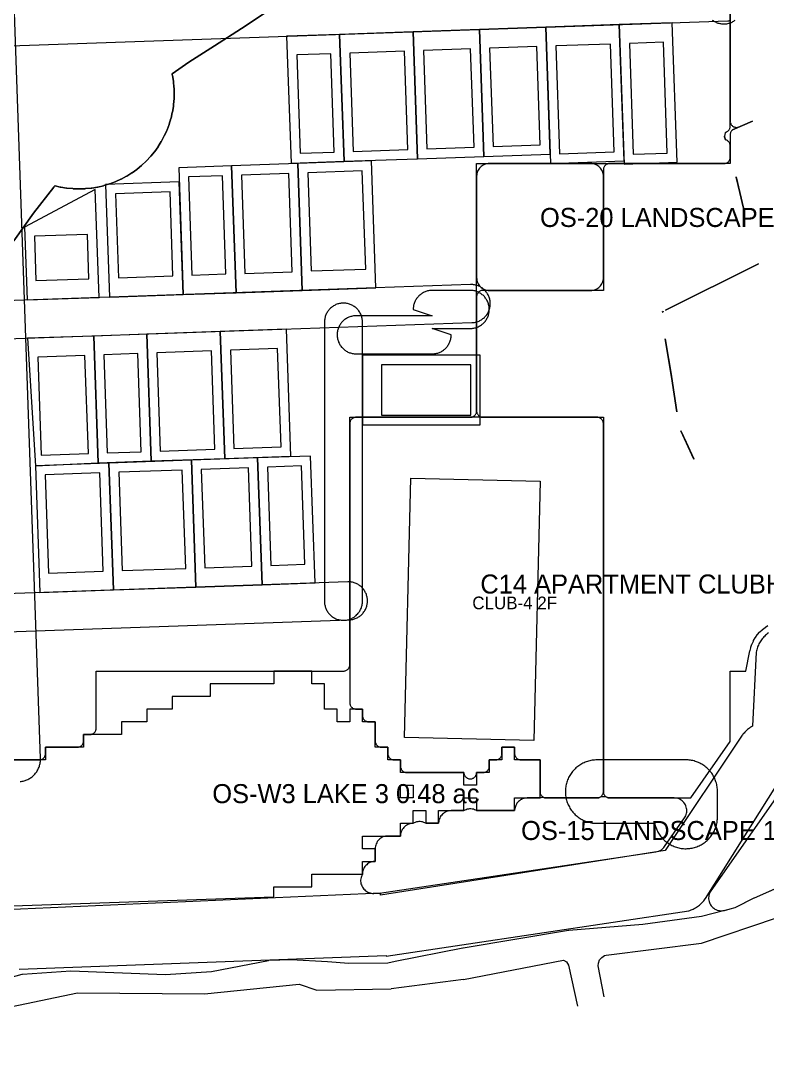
# Model space of a CAD drawing. Extents: x 32 to 940, y -21 to 684.
# Drawn here: x 528.1 to 645.9, y 10.7 to 172.5 of the extents above; entities that cross this region are included whole.
import ezdxf

# ---------------------------------------------------------------- set-up
doc = ezdxf.new("R2010")
doc.units = 0
for name, color, linetype, lineweight in [('BUILDING-CLUBHOUSE', 4, 'Continuous', 0), ('GREEN-IN-VILLAS', 3, 'Continuous', 0), ('GREEN-LANDSCAPE', 3, 'Continuous', 0), ('PLOT', 4, 'Continuous', 0), ('ROAD-EXISTING', 2, 'Continuous', 0), ('ROAD-PRIMARY', 1, 'Continuous', 0), ('ROAD-SECONDARY', 1, 'Continuous', 0), ('ROAD-TERTIARY', 7, 'Continuous', 0), ('SITE-BOUNDARY', 7, 'Continuous', 0), ('TEXT-PLOT', 7, 'Continuous', 0), ('TEXT-ZONE', 7, 'Continuous', 0), ('VILLA-HOUSE', 7, 'Continuous', 0), ('WATER', 5, 'Continuous', 0), ('ZONE-APARTMENTS', 1, 'Continuous', 0), ('ZONE-CLUBHOUSE', 4, 'Continuous', 0), ('ZONE-VILLAS', 2, 'Continuous', 0)]:
    doc.layers.add(name, color=color, linetype=linetype, lineweight=lineweight)

msp = doc.modelspace()

# ---------------------------------------------------------------- linework, layer by layer
at = {"layer": 'BUILDING-CLUBHOUSE'}
msp.add_lwpolyline([(609.05, 59.05), (588.61, 59.55), (589.6, 100.43), (610.04, 99.93)], close=True, dxfattribs=at)
at = {"layer": 'GREEN-IN-VILLAS'}
msp.add_lwpolyline([(527.03, 137.82), (530.11, 142.18), (530.13, 142.2), (533.3, 146.29), (533.31, 146.31), (533.46, 146.48), (533.47, 146.5), (533.5, 146.49), (534.34, 146.3), (534.41, 146.28), (535.31, 146.13), (535.37, 146.13), (536.29, 146.04), (536.35, 146.03), (537.27, 146), (537.33, 146), (538.25, 146.03), (538.31, 146.04), (539.23, 146.13), (539.29, 146.13), (540.19, 146.28), (540.26, 146.3), (541.15, 146.5), (541.21, 146.52), (542.09, 146.79), (542.15, 146.81), (543.01, 147.13), (543.07, 147.16), (543.9, 147.53), (543.96, 147.56), (544.77, 147.99), (544.83, 148.03), (545.61, 148.51), (545.66, 148.55), (546.4, 149.08), (546.46, 149.12), (547.16, 149.7), (547.21, 149.74), (547.88, 150.37), (547.93, 150.42), (548.56, 151.09), (548.6, 151.14), (549.18, 151.84), (549.22, 151.9), (549.75, 152.64), (549.79, 152.69), (550.27, 153.47), (550.31, 153.53), (550.74, 154.34), (550.77, 154.4), (551.14, 155.23), (551.17, 155.29), (551.49, 156.15), (551.51, 156.21), (551.78, 157.09), (551.8, 157.15), (552, 158.04), (552.02, 158.11), (552.17, 159.01), (552.17, 159.07), (552.26, 159.99), (552.27, 160.05), (552.3, 160.97), (552.3, 161.03), (552.27, 161.95), (552.26, 162.01), (552.17, 162.93), (552.17, 162.99), (552.02, 163.89), (552, 163.96), (551.97, 164.1), (551.97, 164.12), (551.99, 164.13), (554.59, 165.98), (554.61, 165.99), (558.66, 168.54), (558.67, 168.54), (562.93, 171.3), (562.94, 171.31), (567.28, 174.19)], dxfattribs=at)
at = {"layer": 'GREEN-LANDSCAPE'}
for points in [[(600, 132), (600.01, 131.8), (600.04, 131.61), (600.09, 131.42), (600.15, 131.23), (600.24, 131.06), (600.34, 130.89), (600.45, 130.73), (600.59, 130.59), (600.73, 130.45), (600.89, 130.34), (601.06, 130.24), (601.23, 130.15), (601.42, 130.09), (601.61, 130.04), (601.8, 130.01), (602, 130), (618, 130), (618.2, 130.01), (618.39, 130.04), (618.58, 130.09), (618.77, 130.15), (618.94, 130.24), (619.11, 130.34), (619.27, 130.45), (619.41, 130.59), (619.55, 130.73), (619.66, 130.89), (619.76, 131.06), (619.85, 131.23), (619.91, 131.42), (619.96, 131.61), (619.99, 131.8), (620, 132), (620, 148), (619.99, 148.2), (619.96, 148.39), (619.91, 148.58), (619.85, 148.77), (619.76, 148.94), (619.66, 149.11), (619.55, 149.27), (619.41, 149.41), (619.27, 149.55), (619.11, 149.66), (618.94, 149.76), (618.77, 149.85), (618.58, 149.91), (618.39, 149.96), (618.2, 149.99), (618, 150), (602, 150), (601.8, 149.99), (601.61, 149.96), (601.42, 149.91), (601.23, 149.85), (601.06, 149.76), (600.89, 149.66), (600.73, 149.55), (600.59, 149.41), (600.45, 149.27), (600.34, 149.11), (600.24, 148.94), (600.15, 148.77), (600.09, 148.58), (600.04, 148.39), (600.01, 148.2), (600, 148)], [(581.71, 36.87), (581.73, 36.68), (581.76, 36.48), (581.82, 36.3), (581.89, 36.12), (581.98, 35.94), (582.09, 35.78), (582.21, 35.63), (582.35, 35.49), (582.5, 35.37), (582.66, 35.26), (582.83, 35.16), (583.01, 35.08), (583.19, 35.03), (583.39, 34.99), (583.58, 34.96), (583.77, 34.96), (584.43, 34.98), (584.66, 35), (628.29, 41.5), (628.49, 41.54), (628.68, 41.6), (628.87, 41.68), (629.04, 41.78), (629.21, 41.89), (629.37, 42.03), (629.51, 42.17), (629.63, 42.33), (632.79, 46.85), (632.9, 47.02), (632.99, 47.2), (633.06, 47.38), (633.11, 47.58), (633.14, 47.77), (633.16, 47.97), (633.15, 48.17), (633.12, 48.36), (633.08, 48.56), (633.01, 48.74), (632.93, 48.92), (632.83, 49.09), (632.71, 49.26), (632.58, 49.4), (632.43, 49.54), (632.28, 49.66), (632.11, 49.76), (631.93, 49.84), (631.74, 49.91), (631.55, 49.96), (631.35, 49.99), (631.16, 50), (621.02, 50), (620.98, 50), (620.95, 50), (620.85, 50.01), (620.76, 50.03), (620.62, 50.07), (620.62, 50.07), (620.49, 50.11), (620.29, 50.15), (620.1, 50.17), (619.9, 50.17), (619.71, 50.15), (619.51, 50.11), (619.38, 50.07), (619.38, 50.07), (619.24, 50.03), (619.15, 50.01), (619.05, 50), (619.02, 50), (618.98, 50), (611.02, 50), (610.98, 50), (610.95, 50), (610.85, 50.01), (610.84, 50.01), (610.66, 50.04), (610.49, 50.05), (610.31, 50.05), (610.14, 50.03), (610.03, 50.01), (610, 50), (609.95, 50), (608, 50), (607.81, 49.99), (607.62, 49.96), (607.44, 49.92), (607.26, 49.86), (607.08, 49.78), (606.92, 49.68), (606.76, 49.57), (606.62, 49.45), (606.49, 49.31), (606.37, 49.16), (606.27, 49), (606.18, 48.83), (606.11, 48.66), (606.06, 48.47), (606.02, 48.29), (606, 48.1), (606, 48), (605.95, 48), (600.05, 48), (600, 48), (599.97, 48.02), (599.86, 48.08), (599.67, 48.15), (599.49, 48.21), (599.29, 48.25), (599.1, 48.27), (598.9, 48.27), (598.71, 48.25), (598.51, 48.21), (598.33, 48.15), (598.14, 48.08), (598.03, 48.02), (598, 48), (597.95, 48), (596, 48), (595.81, 47.99), (595.62, 47.96), (595.44, 47.92), (595.26, 47.86), (595.08, 47.78), (594.92, 47.68), (594.76, 47.57), (594.62, 47.45), (594.49, 47.31), (594.37, 47.16), (594.27, 47), (594.18, 46.83), (594.11, 46.66), (594.06, 46.47), (594.02, 46.29), (594, 46.1), (594, 46), (593.95, 46), (592.05, 46), (592, 46), (591.97, 46.02), (591.86, 46.08), (591.67, 46.15), (591.49, 46.21), (591.29, 46.25), (591.1, 46.27), (590.9, 46.27), (590.71, 46.25), (590.51, 46.21), (590.33, 46.15), (590.14, 46.08), (590.03, 46.02), (590, 46), (589.9, 46), (589.71, 45.98), (589.51, 45.94), (589.33, 45.88), (589.14, 45.81), (588.97, 45.72), (588.81, 45.61), (588.66, 45.48), (588.52, 45.34), (588.39, 45.19), (588.28, 45.03), (588.19, 44.86), (588.12, 44.67), (588.06, 44.49), (588.02, 44.29), (588, 44.1), (588, 44), (587.95, 44), (586, 44), (585.8, 43.99), (585.61, 43.96), (585.42, 43.91), (585.23, 43.85), (585.06, 43.76), (584.89, 43.66), (584.73, 43.55), (584.59, 43.41), (584.45, 43.27), (584.34, 43.11), (584.24, 42.94), (584.15, 42.77), (584.09, 42.58), (584.04, 42.39), (584.01, 42.2), (584, 42), (584, 40.05), (584, 40), (583.9, 40), (583.71, 39.98), (583.51, 39.94), (583.33, 39.88), (583.14, 39.81), (582.97, 39.72), (582.81, 39.61), (582.66, 39.48), (582.52, 39.34), (582.39, 39.19), (582.28, 39.03), (582.19, 38.86), (582.12, 38.67), (582.06, 38.49), (582.02, 38.29), (582, 38.1), (582, 38), (581.99, 37.99), (581.9, 37.82), (581.82, 37.64), (581.77, 37.45), (581.73, 37.26), (581.71, 37.06)]]:
    msp.add_lwpolyline(points, close=True, dxfattribs=at)
msp.add_lwpolyline([(650.08, 54.11), (636.96, 35.37), (636.86, 35.2), (636.77, 35.03), (636.7, 34.85), (636.65, 34.66), (636.61, 34.47), (636.6, 34.28), (636.6, 34.08), (636.63, 33.89), (636.67, 33.7), (636.73, 33.51), (636.81, 33.34), (636.9, 33.17), (637.01, 33.01), (637.14, 32.86), (637.28, 32.72), (637.43, 32.6), (637.59, 32.49), (637.76, 32.4), (637.94, 32.33), (638.13, 32.28), (638.32, 32.24), (638.51, 32.22), (638.71, 32.22), (638.9, 32.24), (639.09, 32.28), (640.56, 32.66), (640.77, 32.72), (640.98, 32.81), (643.77, 34.25), (643.78, 34.25), (643.79, 34.26), (643.79, 34.26), (643.8, 34.26), (643.81, 34.27), (643.82, 34.27), (656.98, 40.08)], dxfattribs=at)
at = {"layer": 'PLOT'}
for points in [[(622.5, 171.89), (610.9, 171.48), (611.65, 149.99), (623.25, 150.4)], [(630.86, 172.18), (622.5, 171.89), (623.27, 149.9), (631.63, 150.19)], [(578.4, 170.35), (570.04, 170.05), (570.74, 150.07), (579.1, 150.36)], [(590.01, 170.75), (578.4, 170.35), (579.1, 150.36), (590.7, 150.76)], [(600.45, 171.12), (590.01, 170.75), (590.7, 150.76), (601.15, 151.13)], [(610.9, 171.48), (600.45, 171.12), (601.15, 151.13), (611.59, 151.49)], [(553.71, 129.35), (562.06, 129.64), (561.36, 149.63), (553.01, 149.34)], [(562.06, 129.64), (572.51, 130), (571.81, 149.99), (561.36, 149.63)], [(572.51, 130), (584.11, 130.41), (583.42, 150.4), (571.81, 149.99)], [(529.1, 128.49), (540.45, 128.89), (539.86, 145.88), (528.69, 139.98)], [(542.1, 128.94), (553.71, 129.35), (553.09, 147.09), (541.48, 146.68)], [(547.97, 123.1), (539.61, 122.81), (540.31, 102.82), (548.66, 103.12)], [(559.57, 123.51), (547.97, 123.1), (548.66, 103.12), (560.27, 103.52)], [(570.02, 123.87), (559.57, 123.51), (560.27, 103.52), (570.72, 103.89)], [(529.16, 122.45), (530.41, 102.37), (540.31, 102.82), (539.61, 122.81)], [(582.02, 119.77), (582.02, 108.82), (600.57, 108.82), (600.57, 119.77)], [(566.16, 83.6), (574.51, 83.9), (573.81, 103.88), (565.46, 103.59)], [(531.11, 82.38), (542.71, 82.79), (542.01, 102.77), (530.41, 102.37)], [(542.71, 82.79), (555.71, 83.24), (555.01, 103.23), (542.01, 102.77)], [(555.71, 83.24), (566.16, 83.6), (565.46, 103.59), (555.01, 103.23)]]:
    msp.add_lwpolyline(points, close=True, dxfattribs=at)
at = {"layer": 'ROAD-EXISTING'}
for points in [[(635.45, 27.11), (647.28, 31.08)], [(620.45, 25.23), (635.45, 27.11)], [(597.94, 21.37), (613.71, 24.42)], [(613.71, 24.42), (614.2, 24.15)], [(619.21, 23.98), (619.4, 24.47)], [(619.4, 24.47), (619.73, 24.87)], [(619.73, 24.87), (620.17, 25.17)], [(620.17, 25.17), (620.45, 25.23)], [(614.2, 24.15), (614.52, 23.66)], [(614.52, 23.66), (615.92, 17.2)], [(619.2, 23.53), (619.21, 23.98)], [(620.1, 18.64), (619.2, 23.53)], [(597.94, 21.37), (586.51, 19.89)], [(557.09, 19.1), (572.03, 20.65)], [(572.03, 20.65), (574.82, 19.7)], [(574.82, 19.7), (586.51, 19.89)], [(525.48, 16.84), (537.04, 19.26)], [(537.04, 19.26), (557.09, 19.1)]]:
    msp.add_lwpolyline(points, dxfattribs=at)
at = {"layer": 'ROAD-PRIMARY'}
for points in [[(646.02, 76.01), (645.87, 75.9), (645.72, 75.77), (645.58, 75.64), (645.44, 75.51), (645.31, 75.37), (645.18, 75.23), (645.06, 75.08), (644.94, 74.92), (644.83, 74.77), (644.73, 74.6), (644.63, 74.44), (644.54, 74.27), (644.46, 74.09), (644.38, 73.92), (644.31, 73.74), (644.25, 73.56), (644.19, 73.37), (644.14, 73.19), (644.1, 73), (644.1, 72.98), (643.5, 61.33), (643.34, 61.23), (643.18, 61.13), (643.02, 61.01), (642.87, 60.9), (642.72, 60.77), (642.58, 60.65), (642.44, 60.51), (642.31, 60.37), (642.18, 60.23), (642.06, 60.08), (641.94, 59.92), (641.9, 59.87), (629.75, 41.71), (584.84, 34.7), (584.83, 35), (525.67, 32.38)], [(527.83, 23.03), (585.72, 25.19), (585.74, 25.05), (633.45, 32.22), (633.63, 32.27), (633.82, 32.34), (633.99, 32.41), (634.17, 32.49), (634.34, 32.58), (634.51, 32.67), (634.67, 32.77), (634.83, 32.88), (634.99, 32.99), (635.14, 33.11), (635.29, 33.23), (635.43, 33.36), (635.57, 33.5), (635.7, 33.64), (635.83, 33.78), (635.95, 33.93), (636.06, 34.09), (636.1, 34.13), (647.45, 52.22)]]:
    msp.add_lwpolyline(points, dxfattribs=at)
msp.add_lwpolyline([(633.22, 42.01), (633.42, 42.02), (633.61, 42.04), (633.8, 42.06), (633.99, 42.1), (634.17, 42.14), (634.36, 42.19), (634.54, 42.24), (634.73, 42.31), (634.91, 42.38), (635.08, 42.45), (635.25, 42.54), (635.42, 42.63), (635.59, 42.72), (635.75, 42.83), (635.91, 42.94), (636.07, 43.05), (636.22, 43.17), (636.36, 43.3), (636.5, 43.43), (636.64, 43.57), (636.76, 43.71), (636.89, 43.86), (637.01, 44.01), (637.12, 44.16), (637.23, 44.33), (637.33, 44.49), (637.42, 44.66), (637.5, 44.83), (637.59, 45.01), (637.66, 45.18), (637.72, 45.36), (637.78, 45.55), (637.84, 45.73), (637.88, 45.92), (637.92, 46.11), (637.95, 46.3), (637.97, 46.49), (637.99, 46.68), (638, 46.87), (638, 47), (638, 51), (638, 51.19), (637.99, 51.38), (637.97, 51.58), (637.94, 51.77), (637.91, 51.96), (637.87, 52.14), (637.82, 52.33), (637.76, 52.52), (637.7, 52.7), (637.63, 52.88), (637.56, 53.05), (637.48, 53.23), (637.39, 53.4), (637.29, 53.56), (637.19, 53.73), (637.08, 53.89), (636.97, 54.04), (636.85, 54.19), (636.72, 54.34), (636.59, 54.48), (636.46, 54.61), (636.31, 54.74), (636.17, 54.87), (636.02, 54.99), (635.86, 55.1), (635.7, 55.21), (635.54, 55.31), (635.37, 55.4), (635.2, 55.49), (635.02, 55.57), (634.85, 55.65), (634.67, 55.71), (634.48, 55.77), (634.3, 55.83), (634.11, 55.88), (633.92, 55.91), (633.74, 55.95), (633.54, 55.97), (633.35, 55.99), (633.16, 56), (633, 56), (619, 56), (618.81, 56), (618.62, 55.98), (618.42, 55.97), (618.23, 55.94), (618.04, 55.91), (617.86, 55.87), (617.67, 55.82), (617.49, 55.77), (617.3, 55.7), (617.12, 55.63), (616.95, 55.56), (616.77, 55.48), (616.6, 55.39), (616.44, 55.29), (616.27, 55.19), (616.11, 55.08), (615.96, 54.97), (615.81, 54.85), (615.66, 54.72), (615.52, 54.59), (615.39, 54.45), (615.26, 54.31), (615.13, 54.17), (615.01, 54.02), (614.9, 53.86), (614.79, 53.7), (614.69, 53.54), (614.6, 53.37), (614.51, 53.2), (614.43, 53.02), (614.35, 52.85), (614.29, 52.67), (614.23, 52.48), (614.17, 52.3), (614.12, 52.11), (614.09, 51.92), (614.05, 51.73), (614.03, 51.54), (614.01, 51.35), (614, 51.16), (614, 50.97), (614, 50.78), (614.02, 50.58), (614.04, 50.39), (614.06, 50.2), (614.1, 50.01), (614.14, 49.83), (614.19, 49.64), (614.25, 49.45), (614.31, 49.27), (614.38, 49.09), (614.45, 48.92), (614.54, 48.74), (614.63, 48.58), (614.72, 48.41), (614.83, 48.25), (614.94, 48.09), (615.05, 47.93), (615.17, 47.78), (615.3, 47.64), (615.43, 47.5), (615.57, 47.36), (615.71, 47.23), (615.86, 47.11), (616.01, 46.99), (616.16, 46.88), (616.33, 46.77), (616.49, 46.67), (616.66, 46.58), (616.83, 46.49), (617, 46.41), (617.18, 46.34), (617.36, 46.28), (617.55, 46.22), (617.73, 46.16), (617.92, 46.12), (618.11, 46.08), (618.3, 46.05), (618.49, 46.03), (618.68, 46.01), (618.87, 46), (619, 46), (628.1, 46), (628.13, 45.86), (628.18, 45.67), (628.24, 45.48), (628.3, 45.3), (628.37, 45.12), (628.44, 44.95), (628.52, 44.77), (628.61, 44.6), (628.71, 44.44), (628.81, 44.27), (628.92, 44.11), (629.03, 43.96), (629.15, 43.81), (629.28, 43.66), (629.41, 43.52), (629.54, 43.39), (629.69, 43.26), (629.83, 43.13), (629.98, 43.01), (630.14, 42.9), (630.3, 42.79), (630.46, 42.69), (630.63, 42.6), (630.8, 42.51), (630.98, 42.43), (631.15, 42.35), (631.33, 42.29), (631.52, 42.23), (631.7, 42.17), (631.89, 42.12), (632.08, 42.09), (632.26, 42.05), (632.46, 42.03), (632.65, 42.01), (632.84, 42), (633.03, 42)], close=True, dxfattribs=at)
at = {"layer": 'ROAD-SECONDARY'}
msp.add_lwpolyline([(528, 52.59), (528.16, 52.6), (528.32, 52.63), (528.47, 52.66), (528.62, 52.7), (528.77, 52.74), (528.92, 52.79), (529.07, 52.85), (529.21, 52.92), (529.35, 52.99), (529.49, 53.06), (529.62, 53.15), (529.75, 53.24), (529.88, 53.33), (530, 53.43), (530.12, 53.54), (530.23, 53.65), (530.34, 53.76), (530.44, 53.88), (530.53, 54.01), (530.62, 54.14), (530.71, 54.27), (530.79, 54.41), (530.86, 54.55), (530.92, 54.69), (530.98, 54.84), (531.03, 54.99), (531.08, 55.14), (531.12, 55.29), (531.15, 55.45), (531.18, 55.6), (531.19, 55.76), (531.21, 55.91), (531.21, 56.07), (531.21, 56.2), (525.2, 228.09)], dxfattribs=at)
at = {"layer": 'ROAD-TERTIARY'}
for points in [[(414.76, 164.65), (639.63, 172.5), (639.77, 172.51), (639.91, 172.53), (640.06, 172.55)], [(637.17, 172.62), (637.29, 172.54), (637.41, 172.46), (637.53, 172.38), (637.66, 172.32), (637.79, 172.25), (637.92, 172.2), (638.06, 172.15), (638.2, 172.11), (638.34, 172.07), (638.48, 172.05), (638.62, 172.02), (638.77, 172.01), (638.91, 172), (639.05, 172), (639.2, 172.01), (639.34, 172.02), (639.49, 172.04), (639.63, 172.07), (639.77, 172.1), (639.91, 172.14), (640.04, 172.19), (640.18, 172.24), (640.31, 172.3), (640.44, 172.37), (640.56, 172.44), (640.68, 172.52), (640.8, 172.6)], [(380.4, 117.27), (599.26, 124.92), (599.41, 124.92), (599.55, 124.94), (599.69, 124.96), (599.84, 124.99), (599.98, 125.03), (600.11, 125.07), (600.25, 125.12), (600.38, 125.17), (600.51, 125.24), (600.64, 125.31), (600.76, 125.38), (600.88, 125.46), (601, 125.55), (601.11, 125.64), (601.22, 125.73), (601.32, 125.83), (601.42, 125.94), (601.51, 126.05), (601.6, 126.17), (601.68, 126.29), (601.75, 126.41), (601.83, 126.54), (601.89, 126.67), (601.95, 126.8), (602, 126.94), (602.04, 127.07), (602.08, 127.21), (602.11, 127.35), (602.13, 127.5), (602.15, 127.64), (602.16, 127.78), (602.16, 127.93), (602.15, 128.07), (602.14, 128.22), (602.13, 128.36), (602.1, 128.5), (602.07, 128.64), (602.03, 128.78), (601.99, 128.92), (601.93, 129.06), (601.88, 129.19), (601.81, 129.32), (601.74, 129.44), (601.66, 129.56), (601.58, 129.68), (601.49, 129.8), (601.4, 129.91), (601.3, 130.01), (601.2, 130.11), (601.09, 130.21), (600.98, 130.3), (600.86, 130.38), (600.74, 130.46), (600.62, 130.54), (600.49, 130.6), (600.36, 130.66), (600.22, 130.72), (600.09, 130.77), (599.95, 130.81), (599.81, 130.84), (599.66, 130.87), (599.52, 130.89), (599.38, 130.91), (599.23, 130.91), (599.09, 130.91), (599.05, 130.91), (380.19, 123.27)], [(361.02, 70.42), (579.89, 78.06), (580.03, 78.07), (580.17, 78.08), (580.32, 78.11), (580.46, 78.14), (580.6, 78.17), (580.74, 78.22), (580.87, 78.26), (581.01, 78.32), (581.14, 78.38), (581.26, 78.45), (581.39, 78.53), (581.51, 78.61), (581.62, 78.69), (581.74, 78.78), (581.84, 78.88), (581.95, 78.98), (582.04, 79.09), (582.13, 79.2), (582.22, 79.31), (582.3, 79.43), (582.38, 79.56), (582.45, 79.68), (582.51, 79.81), (582.57, 79.94), (582.62, 80.08), (582.66, 80.22), (582.7, 80.36), (582.73, 80.5), (582.75, 80.64), (582.77, 80.78), (582.78, 80.93), (582.78, 81.07), (582.78, 81.22), (582.77, 81.36), (582.75, 81.5), (582.72, 81.65), (582.69, 81.79), (582.65, 81.93), (582.61, 82.06), (582.56, 82.2), (582.5, 82.33), (582.43, 82.46), (582.36, 82.59), (582.29, 82.71), (582.21, 82.83), (582.12, 82.94), (582.02, 83.05), (581.92, 83.16), (581.82, 83.26), (581.71, 83.36), (581.6, 83.44), (581.48, 83.53), (581.36, 83.61), (581.24, 83.68), (581.11, 83.75), (580.98, 83.81), (580.85, 83.86), (580.71, 83.91), (580.57, 83.95), (580.43, 83.99), (580.29, 84.02), (580.14, 84.04), (580, 84.05), (579.86, 84.06), (579.71, 84.06), (579.68, 84.06), (360.81, 76.41)]]:
    msp.add_lwpolyline(points, dxfattribs=at)
for points in [[(593.14, 120), (593.29, 120.01), (593.43, 120.03), (593.57, 120.06), (593.72, 120.09), (593.86, 120.12), (593.99, 120.17), (594.13, 120.22), (594.26, 120.28), (594.39, 120.34), (594.52, 120.41), (594.64, 120.49), (594.76, 120.57), (594.87, 120.66), (594.98, 120.75), (595.09, 120.85), (595.19, 120.95), (595.29, 121.06), (595.38, 121.17), (595.46, 121.29), (595.54, 121.41), (595.62, 121.53), (595.68, 121.66), (595.75, 121.79), (595.8, 121.92), (595.85, 122.06), (595.89, 122.2), (595.93, 122.34), (595.95, 122.48), (595.98, 122.62), (595.99, 122.77), (596, 122.91), (596, 123), (593, 124), (599, 124), (599.14, 124), (599.29, 124.01), (599.43, 124.03), (599.57, 124.06), (599.72, 124.09), (599.86, 124.12), (599.99, 124.17), (600.13, 124.22), (600.26, 124.28), (600.39, 124.34), (600.52, 124.41), (600.64, 124.49), (600.76, 124.57), (600.87, 124.66), (600.98, 124.75), (601.09, 124.85), (601.19, 124.95), (601.29, 125.06), (601.38, 125.17), (601.46, 125.29), (601.54, 125.41), (601.62, 125.53), (601.68, 125.66), (601.75, 125.79), (601.8, 125.92), (601.85, 126.06), (601.89, 126.2), (601.93, 126.34), (601.95, 126.48), (601.98, 126.62), (601.99, 126.77), (602, 126.91), (602, 127.05), (601.99, 127.2), (601.98, 127.34), (601.96, 127.49), (601.93, 127.63), (601.9, 127.77), (601.86, 127.91), (601.81, 128.04), (601.76, 128.18), (601.7, 128.31), (601.63, 128.44), (601.56, 128.56), (601.48, 128.68), (601.4, 128.8), (601.31, 128.91), (601.22, 129.02), (601.12, 129.13), (601.01, 129.23), (600.9, 129.32), (600.79, 129.41), (600.67, 129.49), (600.55, 129.57), (600.42, 129.64), (600.29, 129.71), (600.16, 129.77), (600.03, 129.82), (599.89, 129.87), (599.75, 129.91), (599.61, 129.94), (599.47, 129.96), (599.32, 129.98), (599.18, 130), (599.04, 130), (593, 130), (592.86, 130), (592.71, 129.99), (592.57, 129.97), (592.43, 129.94), (592.28, 129.91), (592.14, 129.88), (592.01, 129.83), (591.87, 129.78), (591.74, 129.72), (591.61, 129.66), (591.48, 129.59), (591.36, 129.51), (591.24, 129.43), (591.13, 129.34), (591.02, 129.25), (590.91, 129.15), (590.81, 129.05), (590.71, 128.94), (590.62, 128.83), (590.54, 128.71), (590.46, 128.59), (590.38, 128.47), (590.32, 128.34), (590.25, 128.21), (590.2, 128.08), (590.15, 127.94), (590.11, 127.8), (590.07, 127.66), (590.05, 127.52), (590.02, 127.38), (590.01, 127.23), (590, 127.09), (590, 127), (593, 126), (581, 126), (580.86, 126), (580.71, 125.99), (580.57, 125.97), (580.43, 125.94), (580.28, 125.91), (580.14, 125.88), (580.01, 125.83), (579.87, 125.78), (579.74, 125.72), (579.61, 125.66), (579.48, 125.59), (579.36, 125.51), (579.24, 125.43), (579.13, 125.34), (579.02, 125.25), (578.91, 125.15), (578.81, 125.05), (578.71, 124.94), (578.62, 124.83), (578.54, 124.71), (578.46, 124.59), (578.38, 124.47), (578.32, 124.34), (578.25, 124.21), (578.2, 124.08), (578.15, 123.94), (578.11, 123.8), (578.07, 123.66), (578.05, 123.52), (578.02, 123.38), (578.01, 123.23), (578, 123.09), (578, 122.95), (578.01, 122.8), (578.02, 122.66), (578.04, 122.51), (578.07, 122.37), (578.1, 122.23), (578.14, 122.09), (578.19, 121.96), (578.24, 121.82), (578.3, 121.69), (578.37, 121.56), (578.44, 121.44), (578.52, 121.32), (578.6, 121.2), (578.69, 121.08), (578.78, 120.98), (578.88, 120.87), (578.99, 120.77), (579.1, 120.68), (579.21, 120.59), (579.33, 120.51), (579.45, 120.43), (579.58, 120.36), (579.71, 120.29), (579.84, 120.23), (579.97, 120.18), (580.11, 120.14), (580.25, 120.09), (580.39, 120.06), (580.53, 120.04), (580.68, 120.02), (580.82, 120), (580.96, 120), (593, 120)], [(579.2, 78.01), (579.34, 78.02), (579.49, 78.04), (579.63, 78.07), (579.77, 78.1), (579.91, 78.14), (580.04, 78.19), (580.18, 78.24), (580.31, 78.3), (580.44, 78.37), (580.56, 78.44), (580.68, 78.52), (580.8, 78.6), (580.91, 78.69), (581.02, 78.78), (581.13, 78.89), (581.23, 78.99), (581.32, 79.1), (581.41, 79.21), (581.49, 79.33), (581.57, 79.45), (581.64, 79.58), (581.71, 79.71), (581.77, 79.84), (581.82, 79.97), (581.87, 80.11), (581.9, 80.25), (581.94, 80.39), (581.96, 80.53), (581.98, 80.68), (582, 80.82), (582, 80.96), (582, 125), (582, 125.14), (581.99, 125.29), (581.97, 125.43), (581.95, 125.57), (581.91, 125.72), (581.88, 125.86), (581.83, 125.99), (581.78, 126.13), (581.72, 126.26), (581.66, 126.39), (581.59, 126.52), (581.51, 126.64), (581.43, 126.76), (581.34, 126.87), (581.25, 126.98), (581.15, 127.09), (581.05, 127.19), (580.94, 127.29), (580.83, 127.38), (580.71, 127.46), (580.59, 127.54), (580.47, 127.62), (580.34, 127.68), (580.21, 127.75), (580.08, 127.8), (579.94, 127.85), (579.8, 127.89), (579.66, 127.93), (579.52, 127.95), (579.38, 127.98), (579.23, 127.99), (579.09, 128), (578.95, 128), (578.8, 127.99), (578.66, 127.98), (578.51, 127.96), (578.37, 127.93), (578.23, 127.9), (578.09, 127.86), (577.96, 127.81), (577.82, 127.76), (577.69, 127.7), (577.56, 127.63), (577.44, 127.56), (577.32, 127.48), (577.2, 127.4), (577.09, 127.31), (576.98, 127.22), (576.87, 127.11), (576.77, 127.01), (576.68, 126.9), (576.59, 126.79), (576.51, 126.67), (576.43, 126.55), (576.36, 126.42), (576.29, 126.29), (576.23, 126.16), (576.18, 126.03), (576.13, 125.89), (576.1, 125.75), (576.06, 125.61), (576.04, 125.47), (576.02, 125.32), (576, 125.18), (576, 125.04), (576, 81), (576, 80.86), (576.01, 80.71), (576.03, 80.57), (576.05, 80.43), (576.09, 80.28), (576.12, 80.14), (576.17, 80.01), (576.22, 79.87), (576.28, 79.74), (576.34, 79.61), (576.41, 79.48), (576.49, 79.36), (576.57, 79.24), (576.66, 79.13), (576.75, 79.02), (576.85, 78.91), (576.95, 78.81), (577.06, 78.71), (577.17, 78.62), (577.29, 78.54), (577.41, 78.46), (577.53, 78.38), (577.66, 78.32), (577.79, 78.25), (577.92, 78.2), (578.06, 78.15), (578.2, 78.11), (578.34, 78.07), (578.48, 78.05), (578.62, 78.02), (578.77, 78.01), (578.91, 78), (579.05, 78)]]:
    msp.add_lwpolyline(points, close=True, dxfattribs=at)
at = {"layer": 'SITE-BOUNDARY'}
for points in [[(640.35, 155.32), (643.53, 156.7), (643.53, 156.7), (640.35, 155.32)], [(639.08, 154.3), (639.09, 154.26), (639.09, 154.26)], [(639.09, 154.23), (639.27, 153.73), (639.09, 154.23)], [(639.24, 154.89), (639.24, 154.89), (639.48, 155.01), (639.48, 155.01)], [(640.92, 147.88), (640.92, 147.88), (642.1, 142.97), (642.1, 142.97)], [(629.77, 126.89), (629.77, 126.89), (644.48, 134.19), (644.48, 134.19)], [(629.27, 126.58), (629.44, 126.71), (629.44, 126.71)], [(629.74, 122.38), (630.75, 116.45), (630.75, 116.45)], [(630.75, 116.42), (630.75, 116.42), (631.58, 110.84), (631.58, 110.84)], [(632.2, 107.88), (634.26, 103.41), (634.26, 103.41), (632.2, 107.88)]]:
    msp.add_lwpolyline(points, close=True, dxfattribs=at)
msp.add_lwpolyline([(486.63, 10.67), (528.34, 22.21), (528.35, 22.21), (528.35, 22.21), (528.36, 22.21), (535.99, 22.77), (535.99, 22.77), (536.01, 22.77), (550.91, 22.19), (558.2, 22.64), (567.18, 24.4), (567.2, 24.41), (567.2, 24.41), (567.2, 24.41), (567.21, 24.41), (570.72, 24.51), (570.74, 24.51), (570.75, 24.51), (576.46, 24.21), (576.48, 24.21), (576.49, 24.21), (579.84, 23.93), (586, 24.03), (587.14, 24.26), (597.83, 26.39), (597.84, 26.39), (597.86, 26.39), (614.52, 29.16), (614.53, 29.16), (614.55, 29.16), (626.24, 30.11), (635.45, 31.36), (640.77, 32.71), (643.78, 34.25), (643.79, 34.26), (643.81, 34.27), (657.42, 40.27)], dxfattribs=at)
at = {"layer": 'VILLA-HOUSE'}
for points in [[(609.5, 168.43), (602.06, 168.17), (602.6, 152.68), (610.04, 152.94)], [(621.11, 168.83), (612.5, 168.53), (613.09, 151.54), (621.7, 151.85)], [(629.46, 169.13), (624.11, 168.94), (624.72, 151.45), (630.08, 151.64)], [(577.01, 167.29), (571.65, 167.11), (572.19, 151.62), (577.55, 151.8)], [(588.61, 167.7), (580, 167.4), (580.55, 151.91), (589.15, 152.21)], [(599.06, 168.06), (591.61, 167.8), (592.15, 152.31), (599.6, 152.57)], [(555.1, 132.4), (560.46, 132.59), (559.92, 148.08), (554.56, 147.89)], [(563.46, 132.69), (570.9, 132.95), (570.36, 148.44), (562.92, 148.18)], [(573.9, 133.06), (582.51, 133.36), (581.97, 148.85), (573.36, 148.55)], [(543.5, 131.99), (552.1, 132.29), (551.64, 145.54), (543.03, 145.24)], [(530.49, 131.54), (538.85, 131.83), (538.6, 138.83), (530.25, 138.54)], [(546.57, 120.05), (541.21, 119.87), (541.75, 104.38), (547.11, 104.56)], [(558.18, 120.46), (549.57, 120.16), (550.11, 104.67), (558.72, 104.97)], [(568.62, 120.82), (561.18, 120.56), (561.72, 105.07), (569.16, 105.33)], [(538.22, 119.76), (530.77, 119.5), (531.31, 104.01), (538.76, 104.27)], [(585.02, 118.27), (585.02, 110.32), (599.07, 110.32), (599.07, 118.27)], [(557.11, 86.29), (564.55, 86.55), (564.01, 102.04), (556.56, 101.78)], [(567.55, 86.66), (572.91, 86.84), (572.37, 102.33), (567.01, 102.15)], [(532.5, 85.43), (541.11, 85.73), (540.57, 101.22), (531.96, 100.92)], [(544.11, 85.84), (554.11, 86.19), (553.57, 101.68), (543.57, 101.33)]]:
    msp.add_lwpolyline(points, close=True, dxfattribs=at)
at = {"layer": 'WATER'}
msp.add_lwpolyline([(526.83, 33), (568, 34.42), (568, 36), (574, 36), (574, 38), (582, 38), (582, 40), (584, 40), (584, 42), (582, 42), (582, 44), (588, 44), (588, 46), (590, 46), (590, 48), (592, 48), (592, 46), (594, 46), (594, 48), (598, 48), (598, 50), (600, 50), (600, 48), (606, 48), (606, 50), (610, 50), (610, 55.98), (610, 56), (609.98, 56), (606, 56), (606, 57.98), (606, 58), (605.98, 58), (604.02, 58), (604, 58), (604, 57.98), (604, 56), (602.02, 56), (602, 56), (602, 55.98), (602, 54), (600.02, 54), (600, 54), (600, 53.98), (600, 52), (598, 52), (598, 53.98), (598, 54), (597.98, 54), (588, 54), (588, 55.98), (588, 56), (587.98, 56), (586, 56), (586, 57.98), (586, 58), (585.98, 58), (584, 58), (584, 61.98), (584, 62), (583.98, 62), (582, 62), (582, 63.98), (582, 64), (581.98, 64), (580, 64), (580, 62), (578, 62), (578, 64), (576, 64), (576, 68), (574, 68), (574, 70), (568, 70), (568, 68), (558, 68), (558, 66), (552, 66), (552, 64), (548, 64), (548, 62), (544, 62), (544, 60), (538.02, 60), (538, 60), (538, 59.98), (538, 58), (532.02, 58), (532, 58), (532, 57.98), (532, 56), (524.02, 56)], dxfattribs=at)
msp.add_lwpolyline([(588, 50), (588, 52), (590, 52), (590, 50)], close=True, dxfattribs=at)
at = {"layer": 'ZONE-APARTMENTS'}
msp.add_lwpolyline([(640, 189), (640, 156.69), (640, 156.59), (640.02, 156.49), (640.04, 156.4), (640.08, 156.3), (640.12, 156.21), (640.17, 156.13), (640.23, 156.05), (640.3, 155.98), (640.37, 155.91), (640.45, 155.85), (640.54, 155.8), (640.63, 155.76), (640.72, 155.73), (640.82, 155.71), (640.92, 155.69), (641.01, 155.69), (641.11, 155.7), (641.21, 155.71), (641.31, 155.74), (641.4, 155.77), (643.51, 156.69), (643.53, 156.7), (643.53, 156.7), (643.51, 156.69), (641.56, 155.84), (640.6, 155.43), (640.51, 155.38), (640.43, 155.33), (640.36, 155.27), (640.28, 155.21), (640.22, 155.13), (640.16, 155.06), (640.11, 154.97), (640.07, 154.89), (640.04, 154.79), (640.02, 154.7), (640, 154.6), (640, 154.51), (640, 150.02), (640, 150), (639.98, 150), (621, 150), (620.9, 150), (620.8, 149.98), (620.71, 149.96), (620.62, 149.92), (620.53, 149.88), (620.44, 149.83), (620.37, 149.77), (620.29, 149.71), (620.23, 149.63), (620.17, 149.56), (620.12, 149.47), (620.08, 149.38), (620.04, 149.29), (620.02, 149.2), (620, 149.1), (620, 149), (620, 130.02), (620, 130), (619.98, 130), (601, 130), (600.9, 130), (600.8, 129.98), (600.71, 129.96), (600.62, 129.92), (600.53, 129.88), (600.44, 129.83), (600.37, 129.77), (600.29, 129.71), (600.23, 129.63), (600.17, 129.56), (600.12, 129.47), (600.08, 129.38), (600.04, 129.29), (600.02, 129.2), (600, 129.1), (600, 129), (600, 111), (600, 110.9), (600.02, 110.8), (600.04, 110.71), (600.08, 110.62), (600.12, 110.53), (600.17, 110.44), (600.23, 110.37), (600.29, 110.29), (600.37, 110.23), (600.44, 110.17), (600.53, 110.12), (600.62, 110.08), (600.71, 110.04), (600.8, 110.02), (600.9, 110), (601, 110), (619.98, 110), (620, 110), (620, 109.98), (620, 51), (620, 50.9), (620.02, 50.8), (620.04, 50.71), (620.08, 50.62), (620.12, 50.53), (620.17, 50.44), (620.23, 50.37), (620.29, 50.29), (620.37, 50.23), (620.44, 50.17), (620.53, 50.12), (620.62, 50.08), (620.71, 50.04), (620.8, 50.02), (620.9, 50), (621, 50), (633.78, 50), (640, 58.89), (640, 69.98), (640, 70), (640.02, 70), (642.48, 70), (643.12, 73.18), (643.13, 73.22), (643.24, 73.68), (643.27, 73.77), (643.43, 74.22), (643.46, 74.3), (643.66, 74.73), (643.7, 74.82), (643.94, 75.22), (643.99, 75.3), (644.27, 75.69), (644.33, 75.76), (644.64, 76.12), (644.7, 76.18), (645.04, 76.51), (645.12, 76.57), (645.49, 76.86), (645.56, 76.92), (645.96, 77.17)], dxfattribs=at)
for points in [[(640.92, 147.88), (640.92, 147.88), (640.92, 147.85), (641.42, 145.81), (642.09, 142.99), (642.1, 142.97), (642.1, 142.97), (642.09, 142.99), (641.56, 145.2), (640.92, 147.85)], [(629.77, 126.89), (629.77, 126.89), (629.79, 126.9), (644.46, 134.18), (644.48, 134.19), (644.48, 134.19), (644.46, 134.18), (629.79, 126.9)], [(629.27, 126.58), (629.29, 126.59), (629.43, 126.7), (629.44, 126.71), (629.44, 126.71), (629.43, 126.7), (629.43, 126.7), (629.43, 126.71), (629.42, 126.7), (629.42, 126.7)], [(629.74, 122.38), (629.74, 122.36), (630.75, 116.47), (630.75, 116.45), (630.75, 116.45), (630.75, 116.47), (629.74, 122.36)], [(630.75, 116.45), (630.75, 116.45), (630.75, 116.45), (630.75, 116.43), (630.75, 116.42), (630.75, 116.42)], [(630.75, 116.42), (630.75, 116.42), (630.75, 116.41), (631.58, 110.86), (631.58, 110.84), (631.58, 110.84), (631.58, 110.86), (630.75, 116.41)], [(632.2, 107.88), (632.21, 107.85), (633.03, 106.08), (634.25, 103.43), (634.26, 103.41), (634.26, 103.41), (634.25, 103.43), (633.51, 105.04), (632.21, 107.85), (632.2, 107.88)]]:
    msp.add_lwpolyline(points, close=True, dxfattribs=at)
at = {"layer": 'ZONE-CLUBHOUSE'}
msp.add_lwpolyline([(580, 65), (580, 64.9), (580.02, 64.8), (580.04, 64.71), (580.08, 64.62), (580.12, 64.53), (580.17, 64.44), (580.23, 64.37), (580.29, 64.29), (580.37, 64.23), (580.44, 64.17), (580.53, 64.12), (580.62, 64.08), (580.71, 64.04), (580.8, 64.02), (580.9, 64), (581, 64), (581.98, 64), (582, 64), (582, 63.98), (582, 63), (582, 62.9), (582.02, 62.8), (582.04, 62.71), (582.08, 62.62), (582.12, 62.53), (582.17, 62.44), (582.23, 62.37), (582.29, 62.29), (582.37, 62.23), (582.44, 62.17), (582.53, 62.12), (582.62, 62.08), (582.71, 62.04), (582.8, 62.02), (582.9, 62), (583, 62), (583.98, 62), (584, 62), (584, 61.98), (584, 59), (584, 58.9), (584.02, 58.8), (584.04, 58.71), (584.08, 58.62), (584.12, 58.53), (584.17, 58.44), (584.23, 58.37), (584.29, 58.29), (584.37, 58.23), (584.44, 58.17), (584.53, 58.12), (584.62, 58.08), (584.71, 58.04), (584.8, 58.02), (584.9, 58), (585, 58), (585.98, 58), (586, 58), (586, 57.98), (586, 57), (586, 56.9), (586.02, 56.8), (586.04, 56.71), (586.08, 56.62), (586.12, 56.53), (586.17, 56.44), (586.23, 56.37), (586.29, 56.29), (586.37, 56.23), (586.44, 56.17), (586.53, 56.12), (586.62, 56.08), (586.71, 56.04), (586.8, 56.02), (586.9, 56), (587, 56), (587.98, 56), (588, 56), (588, 55.98), (588, 55), (588, 54.9), (588.02, 54.8), (588.04, 54.71), (588.08, 54.62), (588.12, 54.53), (588.17, 54.44), (588.23, 54.37), (588.29, 54.29), (588.37, 54.23), (588.44, 54.17), (588.53, 54.12), (588.62, 54.08), (588.71, 54.04), (588.8, 54.02), (588.9, 54), (589, 54), (597.98, 54), (598, 54), (598, 53.95), (598.01, 53.85), (598.03, 53.76), (598.06, 53.66), (598.1, 53.57), (598.14, 53.49), (598.2, 53.4), (598.26, 53.33), (598.33, 53.26), (598.4, 53.2), (598.49, 53.14), (598.57, 53.1), (598.66, 53.06), (598.76, 53.03), (598.85, 53.01), (598.95, 53), (599.05, 53), (599.15, 53.01), (599.24, 53.03), (599.34, 53.06), (599.43, 53.1), (599.51, 53.14), (599.6, 53.2), (599.67, 53.26), (599.74, 53.33), (599.8, 53.4), (599.86, 53.49), (599.9, 53.57), (599.94, 53.66), (599.97, 53.76), (599.99, 53.85), (600, 53.95), (600, 54), (600.02, 54), (601, 54), (601.1, 54), (601.2, 54.02), (601.29, 54.04), (601.38, 54.08), (601.47, 54.12), (601.56, 54.17), (601.63, 54.23), (601.71, 54.29), (601.77, 54.37), (601.83, 54.44), (601.88, 54.53), (601.92, 54.62), (601.96, 54.71), (601.98, 54.8), (602, 54.9), (602, 55), (602, 55.98), (602, 56), (602.02, 56), (603, 56), (603.1, 56), (603.2, 56.02), (603.29, 56.04), (603.38, 56.08), (603.47, 56.12), (603.56, 56.17), (603.63, 56.23), (603.71, 56.29), (603.77, 56.37), (603.83, 56.44), (603.88, 56.53), (603.92, 56.62), (603.96, 56.71), (603.98, 56.8), (604, 56.9), (604, 57), (604, 57.98), (604, 58), (604.02, 58), (605.98, 58), (606, 58), (606, 57.98), (606, 57), (606, 56.9), (606.02, 56.8), (606.04, 56.71), (606.08, 56.62), (606.12, 56.53), (606.17, 56.44), (606.23, 56.37), (606.29, 56.29), (606.37, 56.23), (606.44, 56.17), (606.53, 56.12), (606.62, 56.08), (606.71, 56.04), (606.8, 56.02), (606.9, 56), (607, 56), (609.98, 56), (610, 56), (610, 55.98), (610, 51), (610, 50.9), (610.02, 50.8), (610.04, 50.71), (610.08, 50.62), (610.12, 50.53), (610.17, 50.44), (610.23, 50.37), (610.29, 50.29), (610.37, 50.23), (610.44, 50.17), (610.53, 50.12), (610.62, 50.08), (610.71, 50.04), (610.8, 50.02), (610.9, 50), (611, 50), (619, 50), (619.1, 50), (619.2, 50.02), (619.29, 50.04), (619.38, 50.08), (619.47, 50.12), (619.56, 50.17), (619.63, 50.23), (619.71, 50.29), (619.77, 50.37), (619.83, 50.44), (619.88, 50.53), (619.92, 50.62), (619.96, 50.71), (619.98, 50.8), (620, 50.9), (620, 51), (620, 109), (620, 109.1), (619.98, 109.2), (619.96, 109.29), (619.92, 109.38), (619.88, 109.47), (619.83, 109.56), (619.77, 109.63), (619.71, 109.71), (619.63, 109.77), (619.56, 109.83), (619.47, 109.88), (619.38, 109.92), (619.29, 109.96), (619.2, 109.98), (619.1, 110), (619, 110), (581, 110), (580.9, 110), (580.8, 109.98), (580.71, 109.96), (580.62, 109.92), (580.53, 109.88), (580.44, 109.83), (580.37, 109.77), (580.29, 109.71), (580.23, 109.63), (580.17, 109.56), (580.12, 109.47), (580.08, 109.38), (580.04, 109.29), (580.02, 109.2), (580, 109.1), (580, 109)], close=True, dxfattribs=at)
at = {"layer": 'ZONE-VILLAS'}
for points in [[(524.02, 56), (531, 56), (531.1, 56), (531.2, 56.02), (531.29, 56.04), (531.38, 56.08), (531.47, 56.12), (531.56, 56.17), (531.63, 56.23), (531.71, 56.29), (531.77, 56.37), (531.83, 56.44), (531.88, 56.53), (531.92, 56.62), (531.96, 56.71), (531.98, 56.8), (532, 56.9), (532, 57), (532, 57.98), (532, 58), (532.02, 58), (537, 58), (537.1, 58), (537.2, 58.02), (537.29, 58.04), (537.38, 58.08), (537.47, 58.12), (537.56, 58.17), (537.63, 58.23), (537.71, 58.29), (537.77, 58.37), (537.83, 58.44), (537.88, 58.53), (537.92, 58.62), (537.96, 58.71), (537.98, 58.8), (538, 58.9), (538, 59), (538, 59.98), (538, 60), (538.02, 60), (539, 60), (539.1, 60), (539.2, 60.02), (539.29, 60.04), (539.38, 60.08), (539.47, 60.12), (539.56, 60.17), (539.63, 60.23), (539.71, 60.29), (539.77, 60.37), (539.83, 60.44), (539.88, 60.53), (539.92, 60.62), (539.96, 60.71), (539.98, 60.8), (540, 60.9), (540, 61), (540, 69.98), (540, 70), (540.02, 70), (579, 70), (579.1, 70), (579.2, 70.02), (579.29, 70.04), (579.38, 70.08), (579.47, 70.12), (579.56, 70.17), (579.63, 70.23), (579.71, 70.29), (579.77, 70.37), (579.83, 70.44), (579.88, 70.53), (579.92, 70.62), (579.96, 70.71), (579.98, 70.8), (580, 70.9), (580, 71), (580, 109.98), (580, 110), (580.02, 110), (599, 110), (599.1, 110), (599.2, 110.02), (599.29, 110.04), (599.38, 110.08), (599.47, 110.12), (599.56, 110.17), (599.63, 110.23), (599.71, 110.29), (599.77, 110.37), (599.83, 110.44), (599.88, 110.53), (599.92, 110.62), (599.96, 110.71), (599.98, 110.8), (600, 110.9), (600, 111), (600, 149.98), (600, 150), (600.02, 150), (639, 150), (639.1, 150), (639.2, 150.02), (639.29, 150.04), (639.38, 150.08), (639.47, 150.12), (639.56, 150.17), (639.63, 150.23), (639.71, 150.29), (639.77, 150.37), (639.83, 150.44), (639.88, 150.53), (639.92, 150.62), (639.96, 150.71), (639.98, 150.8), (640, 150.9), (640, 151), (640, 152.77), (640, 152.87), (639.98, 152.97), (639.96, 153.07), (639.92, 153.16), (639.88, 153.25), (639.83, 153.33), (639.77, 153.41), (639.71, 153.48), (639.63, 153.55), (639.55, 153.61), (639.47, 153.66), (639.38, 153.7), (639.29, 153.73), (639.28, 153.74), (639.27, 153.76), (639.27, 153.73), (639.27, 153.76), (639.1, 154.22), (639.09, 154.23), (639.09, 154.23), (639.1, 154.22), (639.09, 154.25), (639.09, 154.28), (639.09, 154.26), (639.09, 154.26), (639.09, 154.28), (639.09, 154.28), (639.08, 154.3), (639.09, 154.28), (639.08, 154.3), (639.09, 154.32), (639.14, 154.41), (639.18, 154.5), (639.21, 154.6), (639.23, 154.7), (639.24, 154.79), (639.24, 154.88), (639.24, 154.88), (639.25, 154.89), (639.25, 154.89), (639.24, 154.89), (639.24, 154.89), (639.25, 154.89), (639.45, 154.99), (639.54, 155.04), (639.62, 155.1), (639.69, 155.16), (639.76, 155.24), (639.82, 155.32), (639.88, 155.4), (639.92, 155.49), (639.95, 155.59), (639.98, 155.69), (639.99, 155.78), (640, 155.88), (640, 189.98)], [(567.28, 174.19), (562.94, 171.31), (562.93, 171.3), (558.67, 168.54), (558.66, 168.54), (554.61, 165.99), (554.59, 165.98), (551.99, 164.13), (551.97, 164.12), (551.97, 164.1), (552, 163.96), (552.02, 163.89), (552.17, 162.99), (552.17, 162.93), (552.26, 162.01), (552.27, 161.95), (552.3, 161.03), (552.3, 160.97), (552.27, 160.05), (552.26, 159.99), (552.17, 159.07), (552.17, 159.01), (552.02, 158.11), (552, 158.04), (551.8, 157.15), (551.78, 157.09), (551.51, 156.21), (551.49, 156.15), (551.17, 155.29), (551.14, 155.23), (550.77, 154.4), (550.74, 154.34), (550.31, 153.53), (550.27, 153.47), (549.79, 152.69), (549.75, 152.64), (549.22, 151.9), (549.18, 151.84), (548.6, 151.14), (548.56, 151.09), (547.93, 150.42), (547.88, 150.37), (547.21, 149.74), (547.16, 149.7), (546.46, 149.12), (546.4, 149.08), (545.66, 148.55), (545.61, 148.51), (544.83, 148.03), (544.77, 147.99), (543.96, 147.56), (543.9, 147.53), (543.07, 147.16), (543.01, 147.13), (542.15, 146.81), (542.09, 146.79), (541.21, 146.52), (541.15, 146.5), (540.26, 146.3), (540.19, 146.28), (539.29, 146.13), (539.23, 146.13), (538.31, 146.04), (538.25, 146.03), (537.33, 146), (537.27, 146), (536.35, 146.03), (536.29, 146.04), (535.37, 146.13), (535.31, 146.13), (534.41, 146.28), (534.34, 146.3), (533.5, 146.49), (533.47, 146.5), (533.46, 146.48), (533.31, 146.31), (533.3, 146.29), (530.13, 142.2), (530.11, 142.18), (527.03, 137.82)]]:
    msp.add_lwpolyline(points, dxfattribs=at)

# ---------------------------------------------------------------- texts
at = {"layer": 'TEXT-PLOT'}
msp.add_text('CLUB-4 2F', height=2, dxfattribs=at).set_placement((599.32, 79.74))
at = {"layer": 'TEXT-ZONE'}
for s, p in [('OS-20 LANDSCAPE 20 0.10 ac', (610, 140)), ('C14 APARTMENT CLUBHOUSE 0.55 ac', (600.59, 82.22)), ('OS-W3 LAKE 3 0.48 ac', (558.31, 49.18)), ('OS-15 LANDSCAPE 15 0.12 ac', (607.02, 43.37))]:
    msp.add_text(s, height=3, dxfattribs=at).set_placement(p)

doc.saveas('drawing.dxf')
